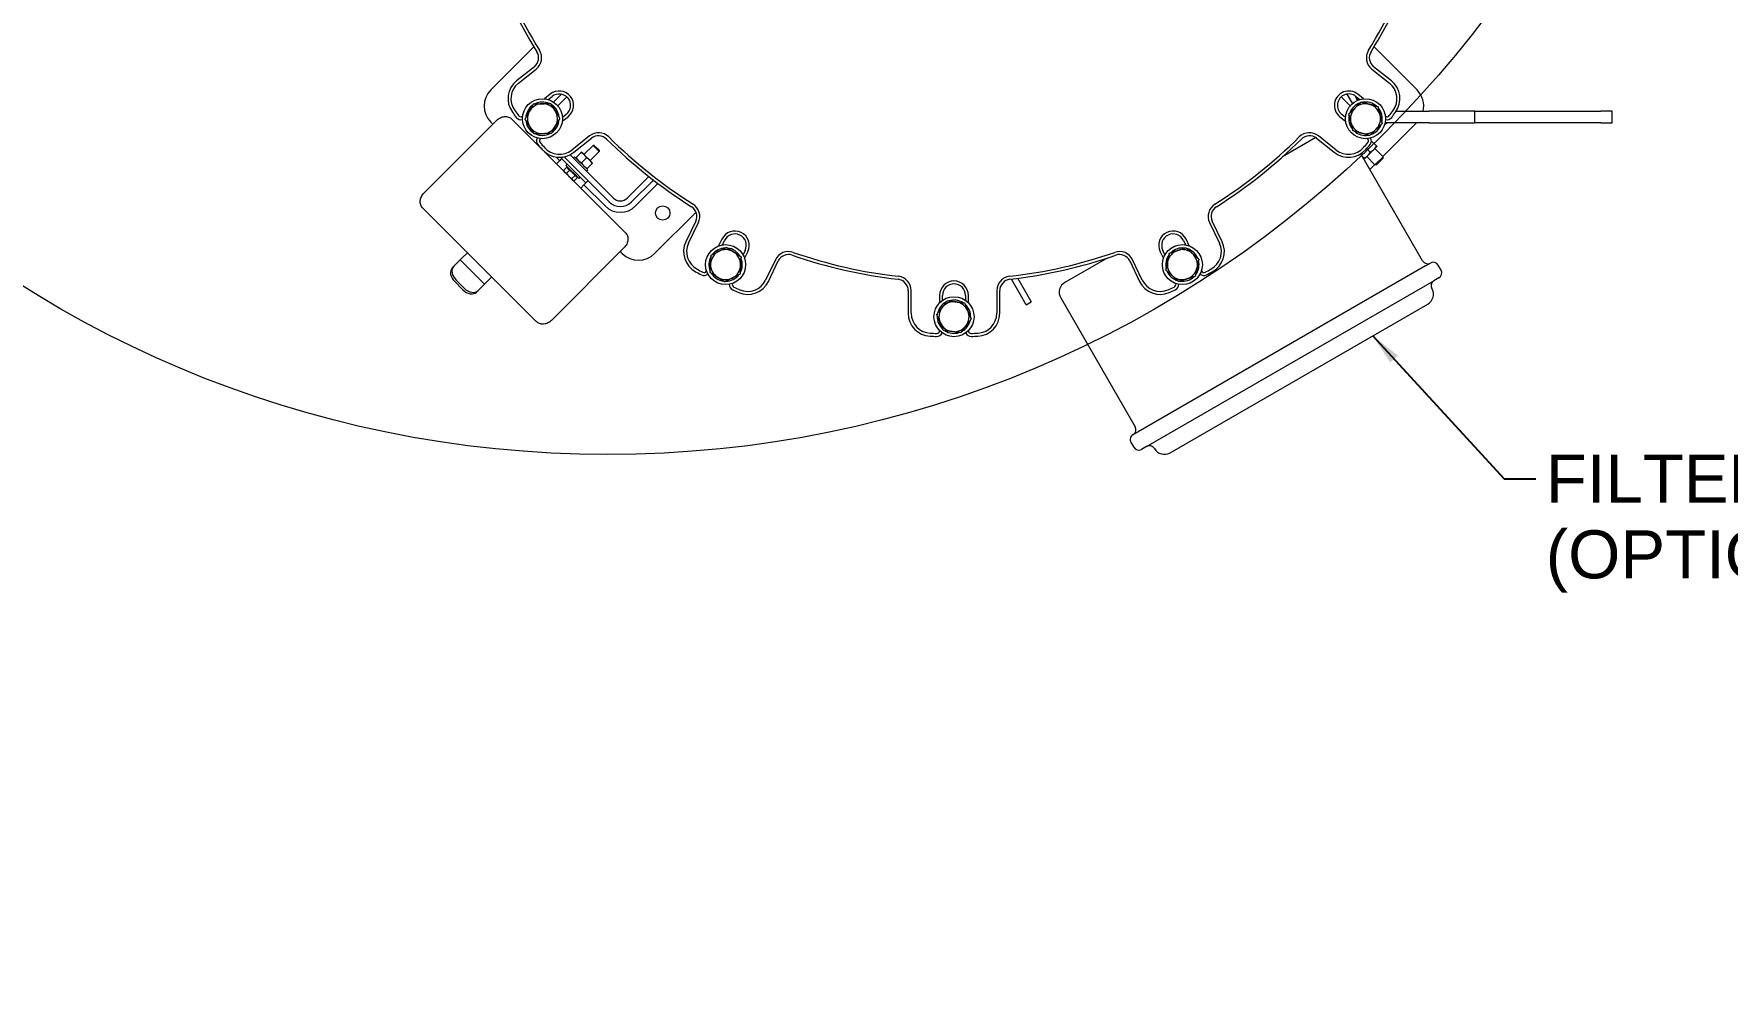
# Model space of a CAD drawing. Header units: inches. Extents: x 17 to 469, y 7 to 301.
# Drawn here: x 54.7 to 128.6, y 160.3 to 202.4 of the extents above; entities that cross this region are included whole.
import ezdxf

# ---------------------------------------------------------------- set-up
doc = ezdxf.new("R2010")
doc.units = ezdxf.units.IN
doc.header["$LTSCALE"] = 14
doc.header["$MEASUREMENT"] = 0
for name, color, linetype, lineweight in [('Dimension (ANSI)', 7, 'Continuous', 25), ('Symbol (ANSI)', 7, 'Continuous', 25), ('Visible', 7, 'Continuous', 18)]:
    doc.layers.add(name, color=color, linetype=linetype, lineweight=lineweight)
doc.styles.add('MEMCOR Medium', font='arial.ttf')
doc.dimstyles.new('Default (ANSI)', dxfattribs={"dimscale": 14, "dimtxt": 0.15, "dimasz": 0.098425, "dimexe": 0.125, "dimexo": 0.0625, "dimgap": 0.031496, "dimtad": 0, "dimtih": 1, "dimtoh": 1, "dimdec": 4, "dimrnd": 1e-08, "dimzin": 3, "dimdsep": 46, "dimlunit": 5, "dimtxsty": 'MEMCOR Medium', "dimcen": 0.09, "dimdle": 0.393701, "dimclrd": 256, "dimclre": 256, "dimclrt": 256, "dimadec": 0, "dimazin": 1, "dimtfac": 0.8, "dimtofl": 0, "dimtmove": 0, "dimatfit": 3, "dimfxl": 1, "dimfrac": 1, "dimtolj": 1, "dimtzin": 4, "dimlwd": -1, "dimlwe": -1, "dimarcsym": 0})
doc.dimstyles.new('Default (ANSI)$7', dxfattribs={"dimscale": 14, "dimtxt": 0.15, "dimasz": 0.098425, "dimexe": 0.125, "dimexo": 0.0625, "dimgap": 0.031496, "dimtad": 0, "dimtih": 1, "dimtoh": 1, "dimdec": 4, "dimrnd": 1e-08, "dimzin": 3, "dimdsep": 46, "dimlunit": 5, "dimtxsty": 'MEMCOR Medium', "dimcen": 0.09, "dimdle": 0.393701, "dimclrd": 256, "dimclre": 256, "dimclrt": 256, "dimadec": 0, "dimazin": 1, "dimtfac": 0.8, "dimtofl": 0, "dimtmove": 0, "dimatfit": 3, "dimfxl": 1, "dimfrac": 1, "dimtolj": 1, "dimtzin": 4, "dimlwd": -1, "dimlwe": -1, "dimarcsym": 0})

# ---------------------------------------------------------------- blocks, each defined once
blk = doc.blocks.new('*D19')
at = {"layer": 'Defpoints', "color": 0, "transparency": 16777216}
for p in [(144.327, 154.595), (144.327, 141.367), (108.327, 125.354)]:
    blk.add_point(p, dxfattribs=at)
at = {"layer": 'Dimension (ANSI)', "transparency": 16777216}
for p, q in [((108.327, 126.229), (108.327, 156.345)), ((144.327, 142.242), (144.327, 156.345)), ((109.705, 154.595), (118.744, 154.595)), ((142.949, 154.595), (133.91, 154.595))]:
    blk.add_line(p, q, dxfattribs=at)
for points in [[(109.705, 154.825), (109.705, 154.366), (108.327, 154.595)], [(142.949, 154.825), (142.949, 154.366), (144.327, 154.595)]]:
    blk.add_solid(points, dxfattribs=at)
at = {"layer": 'Dimension (ANSI)', "transparency": 16777216, "char_height": 2.1, "attachment_point": 5, "style": 'MEMCOR Medium'}
for s, insert in [('\\A1; 36 in', (126.327, 156.109)), ('\\A1;[914.4 mm]', (126.327, 152.808))]:
    blk.add_mtext(s, dxfattribs=dict(at, insert=insert))

msp = doc.modelspace()

# ---------------------------------------------------------------- linework, layer by layer
at = {"layer": 'Visible'}
for p, q in [((74.632401, 199.946197), (76.511905, 201.8257)), ((113.219353, 201.821309), (115.098001, 199.942661)), ((76.531113, 200.957047), (75.756604, 200.339397)), ((75.837658, 200.237759), (76.612167, 200.855409)), ((113.121771, 200.855409), (113.89628, 200.237759)), ((113.977333, 200.339397), (113.202825, 200.957047)), ((112.281647, 199.358201), (112.050041, 199.759355)), ((77.223059, 199.756559), (76.96834, 199.553428)), ((77.136054, 199.520899), (77.304112, 199.654921)), ((77.711371, 199.754798), (77.368831, 199.412257)), ((77.555839, 199.245712), (77.947932, 199.637805)), ((111.786006, 199.637805), (112.178099, 199.245712)), ((112.093796, 199.683568), (112.022566, 199.754798)), ((112.28497, 199.352446), (112.281647, 199.358201)), ((112.378156, 199.691043), (112.497559, 199.48423)), ((112.545431, 199.503462), (112.405893, 199.643)), ((112.429825, 199.654921), (112.597884, 199.520899)), ((112.454197, 199.559335), (112.519913, 199.493619)), ((112.765598, 199.553428), (112.510879, 199.756559)), ((71.708588, 195.43054), (74.890568, 198.61252)), ((74.721216, 198.443168), (74.632401, 198.531983)), ((76.87244, 197.337755), (75.549419, 198.660776)), ((76.018841, 198.796228), (76.016622, 198.794459)), ((77.753937, 198.56832), (78.008656, 198.771452)), ((77.927602, 198.87309), (77.759544, 198.739068)), ((111.725282, 198.771452), (111.980001, 198.56832)), ((111.974394, 198.739068), (111.806336, 198.87309)), ((115.075689, 198.506136), (113.602117, 197.032563)), ((113.690097, 198.446188), (113.779153, 198.506136)), ((115.627072, 198.506136), (113.704637, 198.506136)), ((113.704637, 198.506136), (113.779153, 198.506136)), ((113.717315, 198.794459), (113.715097, 198.796228)), ((114.188065, 199.006136), (115.627072, 199.006136)), ((117.627072, 199.006136), (115.627072, 199.006136)), ((115.627072, 198.506136), (117.627072, 198.506136)), ((117.627072, 199.006136), (118.127072, 199.006136)), ((117.627072, 198.506136), (117.627072, 199.006136)), ((118.127072, 198.506136), (117.627072, 198.506136)), ((118.127072, 199.006136), (123.127072, 199.006136)), ((123.127072, 198.506136), (118.127072, 198.506136)), ((123.627072, 199.006136), (123.127072, 199.006136)), ((123.127072, 198.506136), (123.627072, 198.506136)), ((123.627072, 198.506136), (123.627072, 199.006136)), ((76.80222, 197.809351), (76.804438, 197.81112)), ((78.944019, 197.931359), (78.16951, 197.313709)), ((78.250564, 197.212071), (79.025072, 197.829721)), ((110.675981, 197.85382), (109.218165, 197.01215)), ((110.708865, 197.829721), (111.483374, 197.212071)), ((111.564428, 197.313709), (110.789919, 197.931359)), ((112.929499, 197.81112), (112.931718, 197.809351)), ((113.320693, 197.490764), (113.106668, 197.704788)), ((77.823102, 196.387093), (76.970919, 197.239276)), ((77.486357, 197.003853), (77.637605, 196.852604)), ((77.497598, 196.712597), (77.630534, 196.845533)), ((77.722458, 196.937457), (77.630534, 196.845533)), ((77.792717, 197.007717), (77.722458, 196.937457)), ((78.076011, 196.583904), (77.722458, 196.937457)), ((77.829216, 197.014546), (79.801352, 195.042411)), ((79.978128, 195.219188), (78.089875, 197.107441)), ((78.234403, 196.962913), (78.290972, 197.019482)), ((78.290972, 197.019482), (78.865142, 196.445311)), ((78.571116, 197.211945), (78.352359, 196.993188)), ((78.710286, 197.10787), (78.588664, 197.229492)), ((78.814361, 196.9687), (78.595604, 196.749943)), ((78.699326, 197.11883), (79.097184, 197.516688)), ((78.953531, 196.864625), (78.710286, 197.10787)), ((79.075153, 196.743003), (78.953531, 196.864625)), ((78.964491, 196.853665), (79.362349, 197.251523)), ((79.151407, 197.516691), (79.097184, 197.516688)), ((79.362349, 197.251523), (79.097184, 197.516688)), ((79.151407, 197.516691), (79.362352, 197.305747)), ((79.362352, 197.305747), (79.362349, 197.251523)), ((115.339692, 192.463511), (112.636457, 197.145651)), ((112.790362, 196.960434), (112.679231, 197.071565)), ((112.814046, 196.93675), (112.946629, 197.069333)), ((113.055527, 197.225599), (112.899575, 197.381551)), ((112.902434, 197.025138), (113.259386, 196.668187)), ((112.946629, 197.069333), (113.211794, 197.334498)), ((113.211794, 197.334498), (113.344376, 197.46708)), ((113.255988, 197.378692), (113.61294, 197.02174)), ((113.259386, 196.668187), (113.61294, 197.02174)), ((113.612946, 196.955004), (113.326122, 196.66818)), ((113.612946, 196.955004), (113.61294, 197.02174)), ((77.949773, 196.561644), (77.81337, 196.425242)), ((77.825693, 196.377426), (77.816534, 196.411608)), ((77.825693, 196.377426), (77.860398, 196.342721)), ((77.860398, 196.342721), (78.039556, 196.163563)), ((77.909134, 196.637644), (77.965703, 196.694213)), ((77.909134, 196.637644), (78.483305, 196.063473)), ((78.079322, 196.432095), (77.942919, 196.295693)), ((77.949773, 196.561644), (78.014547, 196.49687)), ((77.979842, 196.531575), (77.997522, 196.549256)), ((78.014547, 196.49687), (78.079322, 196.432095)), ((78.039556, 196.163563), (78.203547, 195.999571)), ((78.076011, 196.583904), (78.429565, 196.23035)), ((78.079322, 196.432095), (78.193705, 196.317712)), ((78.308088, 196.203329), (78.171686, 196.066927)), ((78.193705, 196.317712), (78.308088, 196.203329)), ((78.407305, 196.104112), (78.270903, 195.96771)), ((78.308088, 196.203329), (78.357697, 196.153721)), ((78.357697, 196.153721), (78.407305, 196.104112)), ((78.377236, 196.134181), (78.394916, 196.151862)), ((78.783118, 195.876797), (78.429565, 196.23035)), ((78.483305, 196.063473), (78.539873, 196.120042)), ((78.808574, 196.388742), (78.865142, 196.445311)), ((79.057606, 196.725456), (78.838849, 196.506699)), ((81.520002, 196.138807), (80.600382, 195.219188)), ((81.520002, 196.138807), (81.386191, 196.272618)), ((81.520002, 196.138807), (81.535067, 196.153872)), ((113.248563, 196.67901), (113.031306, 196.461753)), ((113.326122, 196.66818), (113.259386, 196.668187)), ((78.203547, 195.999571), (78.223087, 195.980032)), ((78.223087, 195.980032), (78.257268, 195.970873)), ((80.506437, 193.703758), (78.232753, 195.977442)), ((78.691194, 195.784873), (78.558258, 195.651937)), ((78.691194, 195.784873), (78.783118, 195.876797)), ((78.698265, 195.791944), (79.624575, 194.865634)), ((78.783118, 195.876797), (78.875042, 195.968721)), ((80.777159, 195.042411), (81.73359, 195.998842)), ((80.953936, 194.865634), (81.93422, 195.845919)), ((71.660332, 194.771689), (76.617349, 189.814671)), ((83.595648, 194.597602), (81.788322, 192.790276)), ((83.58142, 194.196155), (83.1516, 193.303625)), ((83.268726, 193.24722), (83.698546, 194.13975)), ((106.035391, 194.13975), (106.465211, 193.24722)), ((106.582337, 193.303625), (106.152517, 194.196155)), ((84.725714, 193.414777), (84.584356, 193.121243)), ((84.749574, 193.164705), (84.84284, 193.358372)), ((104.891098, 193.358372), (104.984363, 193.164705)), ((105.149582, 193.121243), (105.008224, 193.414777)), ((73.012571, 192.22757), (73.235814, 192.450813)), ((73.235814, 192.450813), (73.289662, 192.504661)), ((73.381586, 192.596585), (73.289662, 192.504661)), ((73.289662, 192.504661), (74.350322, 191.444001)), ((73.381586, 192.596585), (73.608511, 192.82351)), ((80.458181, 193.044907), (77.276201, 189.862927)), ((80.374108, 192.790276), (80.288829, 192.875555)), ((85.743809, 192.924488), (85.650543, 192.730821)), ((85.719576, 192.57455), (85.860935, 192.868083)), ((87.06817, 192.517025), (86.63835, 191.624495)), ((86.755476, 191.56809), (87.185296, 192.46062)), ((101.555709, 192.588228), (99.715337, 191.525689)), ((102.548642, 192.46062), (102.978462, 191.56809)), ((103.095588, 191.624495), (102.665768, 192.517025)), ((103.873003, 192.868083), (104.014361, 192.57455)), ((104.083394, 192.730821), (103.990129, 192.924488)), ((115.464692, 192.247005), (115.681199, 192.372005)), ((73.012571, 192.22757), (72.947571, 192.16257)), ((73.469677, 191.270463), (73.116124, 191.624017)), ((74.669171, 191.76285), (74.442246, 191.535925)), ((84.057423, 192.027058), (84.056192, 192.024501)), ((97.775721, 190.983201), (97.379962, 191.668677)), ((97.649337, 191.702105), (97.992227, 191.108201)), ((115.464692, 192.247005), (102.907324, 184.997005)), ((105.677745, 192.024501), (105.676514, 192.027058)), ((116.056199, 191.722486), (115.839692, 191.597486)), ((116.147705, 192.063992), (116.022705, 192.280498)), ((73.051124, 191.559017), (73.404677, 191.205463)), ((74.008231, 191.10191), (74.073231, 191.16691)), ((74.296474, 191.390153), (74.073231, 191.16691)), ((74.350322, 191.444001), (74.296474, 191.390153)), ((74.350322, 191.444001), (74.442246, 191.535925)), ((85.191413, 191.477807), (85.192644, 191.480364)), ((92.866969, 191.163815), (92.866969, 190.173181)), ((92.996969, 190.173181), (92.996969, 191.163815)), ((94.236969, 190.956308), (94.236969, 190.630511)), ((94.366969, 190.741354), (94.366969, 190.956308)), ((95.366969, 190.956308), (95.366969, 190.741354)), ((95.496969, 190.630511), (95.496969, 190.956308)), ((96.736969, 191.163815), (96.736969, 190.173181)), ((96.866969, 190.173181), (96.866969, 191.163815)), ((98.025721, 190.550189), (97.775721, 190.983201)), ((97.992227, 191.108201), (98.242227, 190.675189)), ((103.282324, 184.347486), (115.839692, 191.597486)), ((104.541293, 191.480364), (104.542525, 191.477807)), ((98.025721, 190.550189), (98.242227, 190.675189)), ((99.532324, 190.842676), (102.782324, 185.213511)), ((104.306843, 184.072966), (115.565173, 190.572966)), ((94.236969, 189.416056), (94.236969, 189.413218)), ((95.496969, 189.413218), (95.496969, 189.416056)), ((102.690818, 184.872005), (102.907324, 184.997005)), ((102.599311, 184.530498), (102.724311, 184.313992)), ((103.282324, 184.347486), (103.065818, 184.222486))]:
    msp.add_line(p, q, dxfattribs=at)
for centre, radius in [((79.738952, 231.997589), 48), ((76.886389, 198.682274), 0.875), ((112.847549, 198.682274), 0.875), ((82.141875, 194.558043), 0.315), ((84.8885, 192.300804), 0.875), ((104.845438, 192.300804), 0.875), ((94.866969, 190.023283), 0.875)]:
    msp.add_circle(centre, radius, dxfattribs=at)
for centre, radius, start, end in [((94.866969, 213.021308), 21.5, 199.3821217, 212.04644973), ((94.866969, 213.021308), 21.37, 199.3821217, 212.04644973), ((94.866969, 213.021308), 21.37, 327.95355027, 340.6178783), ((94.866969, 213.021308), 21.5, 327.95355027, 340.6178783), ((76.219368, 201.347963), 0.5, 308.57142857, 32.04644973), ((76.219368, 201.347963), 0.63, 308.57142857, 32.04644973), ((113.514569, 201.347963), 0.63, 147.95355027, 231.42857143), ((113.514569, 201.347963), 0.5, 147.95355027, 231.42857143), ((75.339508, 199.23909), 1, 135, 225), ((76.380094, 199.557565), 1, 128.57142857, 216.06534844), ((76.380094, 199.557565), 0.87, 128.57142857, 216.06534844), ((77.615857, 199.264006), 0.63, 308.57142857, 128.57142857), ((77.615857, 199.264006), 0.5, 308.57142857, 128.57142857), ((112.11808, 199.264006), 0.63, 51.42857143, 231.42857143), ((112.11808, 199.264006), 0.5, 51.42857143, 231.42857143), ((113.353844, 199.557565), 0.87, 323.93465156, 51.42857143), ((113.353844, 199.557565), 1, 323.93465156, 51.42857143), ((114.390894, 199.235554), 1, 346.73716719, 45), ((94.866969, 213.021308), 23.74, 216.06534844, 216.75182405), ((76.886389, 198.682274), 0.7295, 125.34342705, 177.22514438), ((76.886389, 198.682274), 0.656, 91.28428571, 151.28428571), ((76.886389, 198.682274), 0.7295, 65.34342705, 117.22514438), ((76.886389, 198.682274), 0.656, 31.28428571, 91.28428571), ((76.886389, 198.682274), 0.7295, 5.34342705, 57.22514438), ((76.886389, 198.682274), 0.656, 331.28428571, 31.28428571), ((112.847549, 198.682274), 0.7295, 108.20056991, 160.08228723), ((112.847549, 198.682274), 0.656, 134.14142857, 194.14142857), ((112.847549, 198.682274), 0.656, 74.14142857, 134.14142857), ((112.847549, 198.682274), 0.7295, 48.20056991, 100.08228723), ((112.847549, 198.682274), 0.656, 14.14142857, 74.14142857), ((112.847549, 198.682274), 0.7295, 348.20056991, 40.08228723), ((94.866969, 213.021308), 23.74, 323.24817595, 323.93465156), ((94.866969, 213.021308), 23.87, 216.06534844, 216.75182405), ((75.941804, 198.888279), 0.25, 216.75182405, 286.31827495), ((75.941804, 198.888279), 0.12, 216.75182405, 308.57142857), ((76.886389, 198.682274), 0.7295, 185.34342705, 237.22514438), ((76.886389, 198.682274), 0.656, 151.28428571, 211.28428571), ((76.886389, 198.682274), 0.656, 211.28428571, 271.28428571), ((76.886389, 198.682274), 0.656, 271.28428571, 331.28428571), ((76.886389, 198.682274), 0.7295, 305.34342705, 357.22514438), ((112.847549, 198.682274), 0.7295, 168.20056991, 220.08228723), ((112.847549, 198.682274), 0.656, 194.14142857, 254.14142857), ((112.847549, 198.682274), 0.7295, 288.20056991, 340.08228723), ((112.847549, 198.682274), 0.656, 314.14142857, 14.14142857), ((113.792134, 198.888279), 0.12, 231.42857143, 323.24817595), ((113.792134, 198.888279), 0.25, 253.68172505, 323.24817595), ((94.866969, 213.021308), 23.87, 323.24817595, 323.93465156), ((76.886389, 198.682274), 0.7295, 245.34342705, 297.22514438), ((76.877038, 197.715531), 0.25, 150.82458219, 220.3910331), ((77.375975, 198.443595), 0.94, 220.1234778, 220.22559393), ((94.866969, 213.021308), 23.87, 220.3910331, 221.0775087), ((76.877038, 197.715531), 0.12, 128.57142857, 220.3910331), ((94.866969, 213.021308), 23.74, 220.3910331, 221.0775087), ((79.336817, 197.438805), 0.63, 45.09640742, 128.57142857), ((79.336817, 197.438805), 0.5, 45.09640742, 128.57142857), ((94.866969, 213.021308), 21.5, 225.09640742, 237.76073544), ((94.866969, 213.021308), 21.37, 225.09640742, 237.76073544), ((94.866969, 213.021308), 21.37, 302.23926456, 314.90359258), ((94.866969, 213.021308), 21.5, 302.23926456, 314.90359258), ((110.39712, 197.438805), 0.63, 51.42857143, 134.90359258), ((110.39712, 197.438805), 0.5, 51.42857143, 134.90359258), ((112.847549, 198.682274), 0.7295, 228.20056991, 280.08228723), ((112.847549, 198.682274), 0.656, 254.14142857, 314.14142857), ((94.866969, 213.021308), 23.74, 318.9224913, 319.6089669), ((94.866969, 213.021308), 23.87, 318.9224913, 319.6089669), ((112.856899, 197.715531), 0.12, 319.6089669, 51.42857143), ((112.856899, 197.715531), 0.25, 319.6089669, 29.17541781), ((112.357962, 198.443595), 0.94, 319.77440607, 319.8765222), ((77.627074, 197.993903), 1, 221.0775087, 308.57142857), ((77.627074, 197.993903), 0.87, 221.0775087, 308.57142857), ((112.106864, 197.993903), 1, 231.42857143, 318.9224913), ((112.106864, 197.993903), 0.87, 231.42857143, 318.9224913), ((80.289255, 195.530315), 0.94, 225, 315), ((80.289255, 195.530315), 0.69, 225, 315), ((80.289255, 195.530315), 0.44, 225, 315), ((83.130936, 194.413097), 0.5, 334.28571429, 57.76073544), ((83.130936, 194.413097), 0.63, 334.28571429, 57.76073544), ((106.603002, 194.413097), 0.63, 122.23926456, 205.71428571), ((106.603002, 194.413097), 0.5, 122.23926456, 205.71428571), ((84.052569, 192.869741), 1, 154.28571429, 241.77963415), ((84.052569, 192.869741), 0.87, 154.28571429, 241.77963415), ((85.293324, 193.14143), 0.63, 334.28571429, 154.28571343), ((85.293324, 193.14143), 0.5, 334.28571429, 154.28571429), ((104.440614, 193.14143), 0.63, 25.71428571, 205.71428571), ((104.440614, 193.14143), 0.5, 25.71428571, 205.71428571), ((105.681368, 192.869741), 0.87, 298.22036585, 25.71428571), ((105.681368, 192.869741), 1, 298.22036585, 25.71428571), ((81.081215, 193.497383), 1, 225, 315), ((84.8885, 192.300804), 0.7295, 151.05771277, 202.93943009), ((84.8885, 192.300804), 0.656, 116.99857143, 176.99857143), ((84.8885, 192.300804), 0.7295, 91.05771277, 142.93943009), ((84.8885, 192.300804), 0.656, 56.99857143, 116.99857143), ((84.8885, 192.300804), 0.7295, 31.05771277, 82.93943009), ((84.8885, 192.300804), 0.656, 356.99857143, 56.99857143), ((84.8885, 192.300804), 0.7295, 331.05771277, 22.93943009), ((87.63578, 192.243678), 0.63, 70.81069313, 154.28571429), ((87.63578, 192.243678), 0.5, 70.81069313, 154.28571429), ((94.866969, 213.021308), 21.5, 250.81069313, 263.47502116), ((94.866969, 213.021308), 21.37, 250.81069313, 263.47502116), ((94.866969, 213.021308), 21.37, 276.52497884, 289.18930687), ((94.866969, 213.021308), 21.5, 276.52497884, 289.18930687), ((102.098157, 192.243678), 0.63, 25.71428571, 109.18930687), ((102.098157, 192.243678), 0.5, 25.71428571, 109.18930687), ((104.845438, 192.300804), 0.7295, 142.48628419, 194.36800152), ((104.845438, 192.300804), 0.656, 168.42714286, 228.42714286), ((104.845438, 192.300804), 0.656, 108.42714286, 168.42714286), ((104.845438, 192.300804), 0.7295, 82.48628419, 134.36800152), ((104.845438, 192.300804), 0.656, 48.42714286, 108.42714286), ((104.845438, 192.300804), 0.7295, 22.48628419, 74.36800152), ((104.845438, 192.300804), 0.656, 348.42714286, 48.42714286), ((104.845438, 192.300804), 0.7295, 322.48628419, 14.36800152), ((115.556199, 192.588511), 0.25, 210, 300), ((115.806199, 192.155498), 0.25, 30, 120), ((94.866969, 213.021308), 23.87, 241.77963415, 242.46610976), ((94.866969, 213.021308), 23.74, 241.77963415, 242.46610976), ((83.948076, 192.076567), 0.25, 242.46610976, 312.03256067), ((83.948076, 192.076567), 0.12, 242.46610976, 334.28571429), ((84.8885, 192.300804), 0.656, 176.99857143, 236.99857143), ((84.8885, 192.300804), 0.7295, 211.05771277, 262.93943009), ((84.8885, 192.300804), 0.656, 236.99857143, 296.99857143), ((84.8885, 192.300804), 0.7295, 271.05771277, 322.93943009), ((84.8885, 192.300804), 0.656, 296.99857143, 356.99857143), ((85.854507, 192.001973), 0.87, 246.79179442, 334.28571429), ((92.366969, 191.163815), 0.5, 0, 83.47502116), ((92.366969, 191.163815), 0.63, 0, 83.47502116), ((97.366969, 191.163815), 0.63, 96.52497884, 180), ((97.366969, 191.163815), 0.5, 96.52497884, 180), ((103.879431, 192.001973), 0.87, 205.71428571, 293.20820558), ((104.845438, 192.300804), 0.7295, 202.48628419, 254.36800152), ((104.845438, 192.300804), 0.656, 228.42714286, 288.42714286), ((104.845438, 192.300804), 0.7295, 262.48628419, 314.36800152), ((104.845438, 192.300804), 0.656, 288.42714286, 348.42714286), ((105.785862, 192.076567), 0.25, 227.96743933, 297.53389024), ((105.785862, 192.076567), 0.12, 205.71428571, 297.53389024), ((94.866969, 213.021308), 23.74, 297.53389024, 298.22036585), ((94.866969, 213.021308), 23.87, 297.53389024, 298.22036585), ((115.931199, 191.938992), 0.25, 300, 30), ((85.299529, 191.425741), 0.25, 176.5388679, 246.10531881), ((85.299529, 191.425741), 0.12, 154.28571429, 246.10531881), ((94.866969, 213.021308), 23.87, 246.10531881, 246.79179442), ((94.866969, 213.021308), 23.74, 246.10531881, 246.79179442), ((85.854507, 192.001973), 1, 246.79179442, 334.28571429), ((94.866969, 190.956308), 0.63, 0, 180), ((94.866969, 190.956308), 0.5, 0, 180), ((99.965337, 191.092676), 0.5, 120, 210), ((103.879431, 192.001973), 1, 205.71428571, 293.20820558), ((94.866969, 213.021308), 23.74, 293.20820558, 293.89468119), ((94.866969, 213.021308), 23.87, 293.20820558, 293.89468119), ((104.434408, 191.425741), 0.12, 293.89468119, 25.71428571), ((104.434408, 191.425741), 0.25, 293.89468119, 3.4611321), ((115.315173, 191.005979), 0.5, 300, 30), ((115.964692, 191.380979), 0.25, 120, 210), ((93.866969, 190.173181), 1, 180, 267.49391987), ((93.866969, 190.173181), 0.87, 180, 267.49391987), ((94.866969, 190.023283), 0.7295, 116.77199848, 168.65371581), ((94.866969, 190.023283), 0.656, 142.71285714, 202.71285714), ((94.866969, 190.023283), 0.656, 82.71285714, 142.71285714), ((94.866969, 190.023283), 0.7295, 56.77199848, 108.65371581), ((94.866969, 190.023283), 0.656, 22.71285714, 82.71285714), ((94.866969, 190.023283), 0.7295, 356.77199848, 48.65371581), ((94.866969, 190.023283), 0.656, 322.71285714, 22.71285714), ((95.866969, 190.173181), 0.87, 272.50608013, 0), ((95.866969, 190.173181), 1, 272.50608013, 0), ((94.116969, 189.413218), 0.12, 268.18039547, 0), ((94.866969, 190.023283), 0.7295, 176.77199848, 228.65371581), ((94.866969, 190.023283), 0.656, 202.71285714, 262.71285714), ((94.866969, 190.023283), 0.7295, 236.77199848, 288.65371581), ((94.866969, 190.023283), 0.656, 262.71285714, 322.71285714), ((94.866969, 190.023283), 0.7295, 296.77199848, 348.65371581), ((95.616969, 189.413218), 0.12, 180, 271.81960452), ((94.866969, 213.021308), 23.87, 267.49391987, 268.18039547), ((94.866969, 213.021308), 23.74, 267.49391987, 268.18039547), ((94.116969, 189.413218), 0.25, 268.18039547, 337.74684638), ((95.616969, 189.413218), 0.25, 202.25315362, 271.81960452), ((94.866969, 213.021308), 23.74, 271.81960452, 272.50608013), ((94.866969, 213.021308), 23.87, 271.81960452, 272.50608013), ((102.565818, 185.088511), 0.25, 300, 30), ((102.815818, 184.655498), 0.25, 120, 210), ((102.940818, 184.438992), 0.25, 210, 300), ((103.407324, 184.130979), 0.25, 30, 120), ((104.056843, 184.505979), 0.5, 210, 300)]:
    msp.add_arc(centre, radius, start, end, dxfattribs=at)
for centre, major_axis, start_param, end_param in [((73.301124, 191.809017), (-0.353553, 0.353553), 0, 1.570796327), ((73.366124, 191.874017), (-0.353553, 0.353553), 0, 1.570796327), ((73.654677, 191.455463), (0.353553, -0.353553), 4.71238898, 6.283185307), ((73.719677, 191.520463), (0.353553, -0.353553), 4.71238898, 6.283185307)]:
    msp.add_ellipse(centre, major_axis=major_axis, ratio=0.707106781, start_param=start_param, end_param=end_param, dxfattribs=at)
for points, weights in [([(76.311068, 198.997459), (76.395521, 199.151616), (76.493039, 199.329621)], [1, 1.0379548493, 1]), ([(76.493039, 199.329621), (76.695955, 199.33417), (76.871686, 199.338109)], [1, 1.0379548493, 1]), ([(76.871686, 199.338109), (77.047417, 199.342049), (77.250333, 199.346598)], [1, 1.0379548493, 1]), ([(77.250333, 199.346598), (77.35573, 199.173142), (77.447007, 199.022925)], [1, 1.0379548493, 1]), ([(77.447007, 199.022925), (77.538285, 198.872708), (77.643682, 198.699252)], [1, 1.0379548493, 1]), ([(112.118896, 198.889267), (112.264549, 199.03062), (112.390689, 199.153035)], [1, 1.0379548493, 1]), ([(112.390689, 199.153035), (112.516829, 199.27545), (112.662483, 199.416803)], [1, 1.0379548493, 1]), ([(112.662483, 199.416803), (112.857725, 199.361339), (113.02681, 199.313306)], [1, 1.0379548493, 1]), ([(113.02681, 199.313306), (113.195894, 199.265273), (113.391136, 199.20981)], [1, 1.0379548493, 1]), ([(113.391136, 199.20981), (113.440724, 199.012994), (113.483669, 198.842546)], [1, 1.0379548493, 1]), ([(76.129096, 198.665297), (76.226614, 198.843302), (76.311068, 198.997459)], [1, 1.0379548493, 1]), ([(76.325771, 198.341623), (76.234493, 198.491841), (76.129096, 198.665297)], [1, 1.0379548493, 1]), ([(76.522445, 198.01795), (76.417048, 198.191406), (76.325771, 198.341623)], [1, 1.0379548493, 1]), ([(77.46171, 198.36709), (77.377257, 198.212933), (77.279739, 198.034928)], [1, 1.0379548493, 1]), ([(77.643682, 198.699252), (77.546164, 198.521247), (77.46171, 198.36709)], [1, 1.0379548493, 1]), ([(112.211428, 198.522003), (112.168484, 198.692451), (112.118896, 198.889267)], [1, 1.0379548493, 1]), ([(112.303961, 198.154738), (112.254373, 198.351555), (112.211428, 198.522003)], [1, 1.0379548493, 1]), ([(113.576202, 198.475281), (113.430548, 198.333929), (113.304408, 198.211514)], [1, 1.0379548493, 1]), ([(113.483669, 198.842546), (113.526614, 198.672098), (113.576202, 198.475281)], [1, 1.0379548493, 1]), ([(76.901092, 198.026439), (76.725362, 198.022499), (76.522445, 198.01795)], [1, 1.0379548493, 1]), ([(77.279739, 198.034928), (77.076823, 198.030379), (76.901092, 198.026439)], [1, 1.0379548493, 1]), ([(112.668288, 198.051242), (112.499203, 198.099275), (112.303961, 198.154738)], [1, 1.0379548493, 1]), ([(113.032614, 197.947746), (112.837372, 198.003209), (112.668288, 198.051242)], [1, 1.0379548493, 1]), ([(113.304408, 198.211514), (113.178268, 198.089098), (113.032614, 197.947746)], [1, 1.0379548493, 1]), ([(78.334812, 196.975641), (78.334812, 196.975641), (78.352359, 196.993188)], [1, 1.0379548493, 1]), ([(78.352359, 196.993188), (78.39999, 196.910464), (78.456435, 196.854019)], [1, 1.0379548493, 1]), ([(78.456435, 196.854019), (78.51288, 196.797574), (78.595604, 196.749943)], [1, 1.0379548493, 1]), ([(78.571116, 197.211945), (78.588664, 197.229492), (78.588664, 197.229492)], [1, 1.0379548493, 1]), ([(78.710286, 197.10787), (78.653841, 197.164315), (78.571116, 197.211945)], [1, 1.0379548493, 1]), ([(78.814361, 196.9687), (78.766731, 197.051425), (78.710286, 197.10787)], [1, 1.0379548493, 1]), ([(78.953531, 196.864625), (78.897086, 196.92107), (78.814361, 196.9687)], [1, 1.0379548493, 1]), ([(79.057606, 196.725456), (79.009976, 196.80818), (78.953531, 196.864625)], [1, 1.0379548493, 1]), ([(112.790362, 196.960434), (112.885097, 197.007801), (112.946629, 197.069333)], [1, 1.0379548493, 1]), ([(112.814046, 196.93675), (112.814046, 196.93675), (112.790362, 196.960434)], [1, 1.0379548493, 1]), ([(112.946629, 197.069333), (113.00816, 197.130864), (113.055527, 197.225599)], [1, 1.0379548493, 1]), ([(113.055527, 197.225599), (113.150262, 197.272966), (113.211794, 197.334498)], [1, 1.0379548493, 1]), ([(113.211794, 197.334498), (113.273325, 197.396029), (113.320693, 197.490764)], [1, 1.0379548493, 1]), ([(113.320693, 197.490764), (113.344376, 197.46708), (113.344376, 197.46708)], [1, 1.0379548493, 1]), ([(77.816534, 196.411608), (77.814795, 196.418098), (77.81337, 196.425242)], [1.01000365913, 1.00592756032, 1]), ([(77.81337, 196.425242), (77.830336, 196.372783), (77.860398, 196.342721)], [1, 1.0379548493, 1]), ([(77.860398, 196.342721), (77.89046, 196.312659), (77.942919, 196.295693)], [1, 1.0379548493, 1]), ([(77.942919, 196.295693), (77.98647, 196.216648), (78.039556, 196.163563)], [1, 1.0379548493, 1]), ([(78.039556, 196.163563), (78.092641, 196.110478), (78.171686, 196.066927)], [1, 1.0379548493, 1]), ([(78.171686, 196.066927), (78.180524, 196.022595), (78.203547, 195.999571)], [1, 1.0379548493, 1]), ([(78.595604, 196.749943), (78.643234, 196.667219), (78.699679, 196.610774)], [1, 1.0379548493, 1]), ([(78.699679, 196.610774), (78.756125, 196.554329), (78.838849, 196.506699)], [1, 1.0379548493, 1]), ([(78.838849, 196.506699), (78.821302, 196.489152), (78.821302, 196.489152)], [1, 1.0379548493, 1]), ([(79.075153, 196.743003), (79.075153, 196.743003), (79.057606, 196.725456)], [1, 1.0379548493, 1]), ([(78.203547, 195.999571), (78.226571, 195.976548), (78.270903, 195.96771)], [1, 1.0379548493, 1]), ([(84.2334, 192.335152), (84.242603, 192.510686), (84.253231, 192.713375)], [1, 1.0379548493, 1]), ([(84.253231, 192.713375), (84.434078, 192.805515), (84.590697, 192.885311)], [1, 1.0379548493, 1]), ([(84.590697, 192.885311), (84.747315, 192.965108), (84.928162, 193.057248)], [1, 1.0379548493, 1]), ([(84.928162, 193.057248), (85.098382, 192.9467), (85.245797, 192.850963)], [1, 1.0379548493, 1]), ([(85.245797, 192.850963), (85.393211, 192.755225), (85.563431, 192.644677)], [1, 1.0379548493, 1]), ([(85.563431, 192.644677), (85.552804, 192.441989), (85.5436, 192.266455)], [1, 1.0379548493, 1]), ([(104.126793, 192.061364), (104.167511, 192.260205), (104.202774, 192.432406)], [1, 1.0379548493, 1]), ([(104.202774, 192.432406), (104.238037, 192.604608), (104.278755, 192.803449)], [1, 1.0379548493, 1]), ([(104.278755, 192.803449), (104.471315, 192.867606), (104.638077, 192.923168)], [1, 1.0379548493, 1]), ([(104.638077, 192.923168), (104.804839, 192.97873), (104.9974, 193.042888)], [1, 1.0379548493, 1]), ([(104.9974, 193.042888), (105.149242, 192.908205), (105.280741, 192.791566)], [1, 1.0379548493, 1]), ([(105.280741, 192.791566), (105.41224, 192.674926), (105.564082, 192.540243)], [1, 1.0379548493, 1]), ([(105.564082, 192.540243), (105.523364, 192.341402), (105.488102, 192.169201)], [1, 1.0379548493, 1]), ([(84.213568, 191.95693), (84.224196, 192.159619), (84.2334, 192.335152)], [1, 1.0379548493, 1]), ([(84.531203, 191.750645), (84.383788, 191.846382), (84.213568, 191.95693)], [1, 1.0379548493, 1]), ([(84.848837, 191.544359), (84.678618, 191.654907), (84.531203, 191.750645)], [1, 1.0379548493, 1]), ([(85.186303, 191.716296), (85.029685, 191.6365), (84.848837, 191.544359)], [1, 1.0379548493, 1]), ([(85.523769, 191.888233), (85.342921, 191.796092), (85.186303, 191.716296)], [1, 1.0379548493, 1]), ([(85.5436, 192.266455), (85.534396, 192.090921), (85.523769, 191.888233)], [1, 1.0379548493, 1]), ([(104.410135, 191.810042), (104.278635, 191.926681), (104.126793, 192.061364)], [1, 1.0379548493, 1]), ([(104.693476, 191.55872), (104.541634, 191.693403), (104.410135, 191.810042)], [1, 1.0379548493, 1]), ([(105.052798, 191.678439), (104.886036, 191.622877), (104.693476, 191.55872)], [1, 1.0379548493, 1]), ([(105.412121, 191.798159), (105.219561, 191.734001), (105.052798, 191.678439)], [1, 1.0379548493, 1]), ([(105.488102, 192.169201), (105.452839, 191.997), (105.412121, 191.798159)], [1, 1.0379548493, 1]), ([(94.115604, 190.119364), (94.238563, 190.280847), (94.345049, 190.420695)], [1, 1.0379548493, 1]), ([(94.345049, 190.420695), (94.451535, 190.560543), (94.574495, 190.722025)], [1, 1.0379548493, 1]), ([(94.574495, 190.722025), (94.775822, 190.69628), (94.950177, 190.673985)], [1, 1.0379548493, 1]), ([(94.950177, 190.673985), (95.124532, 190.651689), (95.32586, 190.625944)], [1, 1.0379548493, 1]), ([(95.32586, 190.625944), (95.404228, 190.438717), (95.472097, 190.276573)], [1, 1.0379548493, 1]), ([(95.472097, 190.276573), (95.539966, 190.11443), (95.618334, 189.927203)], [1, 1.0379548493, 1]), ([(94.261841, 189.769993), (94.193972, 189.932137), (94.115604, 190.119364)], [1, 1.0379548493, 1]), ([(94.408078, 189.420622), (94.32971, 189.60785), (94.261841, 189.769993)], [1, 1.0379548493, 1]), ([(94.78376, 189.372582), (94.609406, 189.394877), (94.408078, 189.420622)], [1, 1.0379548493, 1]), ([(95.388889, 189.625872), (95.282403, 189.486024), (95.159443, 189.324541)], [1, 1.0379548493, 1]), ([(95.618334, 189.927203), (95.495375, 189.76572), (95.388889, 189.625872)], [1, 1.0379548493, 1]), ([(95.159443, 189.324541), (94.958115, 189.350286), (94.78376, 189.372582)], [1, 1.0379548493, 1])]:
    msp.add_rational_spline(points, weights, degree=2, dxfattribs=at)
for points, knots in [([(74.890568, 198.61252), (74.934962, 198.656915), (74.989803, 198.69678), (75.107515, 198.753286), (75.170402, 198.769909), (75.28697, 198.778954), (75.348409, 198.77195), (75.460081, 198.732413), (75.510331, 198.699865), (75.549419, 198.660776)], [7.665695365, 7.665695365, 7.665695365, 7.665695365, 8.144102187, 8.144102187, 8.622509008, 8.622509008, 9.101363421, 9.101363421, 9.580217834, 9.580217834, 9.580217834, 9.580217834]), ([(71.660332, 194.771689), (71.621243, 194.810777), (71.588695, 194.861027), (71.549157, 194.972699), (71.542154, 195.034138), (71.551199, 195.150706), (71.567822, 195.213593), (71.624328, 195.331304), (71.664193, 195.386146), (71.708588, 195.43054)], [5.751172896, 5.751172896, 5.751172896, 5.751172896, 6.230027309, 6.230027309, 6.708881722, 6.708881722, 7.187288544, 7.187288544, 7.665695365, 7.665695365, 7.665695365, 7.665695365]), ([(80.506437, 193.703758), (80.545525, 193.66467), (80.578074, 193.61442), (80.617611, 193.502748), (80.624615, 193.441309), (80.61557, 193.324741), (80.598947, 193.261854), (80.542441, 193.144143), (80.502575, 193.089302), (80.458181, 193.044907)], [1.918325214, 1.918325214, 1.918325214, 1.918325214, 2.397179627, 2.397179627, 2.876034039, 2.876034039, 3.354440861, 3.354440861, 3.832847683, 3.832847683, 3.832847683, 3.832847683]), ([(77.276201, 189.862927), (77.231806, 189.818532), (77.176965, 189.778667), (77.059254, 189.722161), (76.996366, 189.705538), (76.879799, 189.696493), (76.81836, 189.703497), (76.706688, 189.743034), (76.656438, 189.775583), (76.617349, 189.814671)], [3.832847683, 3.832847683, 3.832847683, 3.832847683, 4.311254504, 4.311254504, 4.789661326, 4.789661326, 5.268515739, 5.268515739, 5.747370152, 5.747370152, 5.747370152, 5.747370152])]:
    msp.add_open_spline(points, degree=3, knots=knots, dxfattribs=at)

# ---------------------------------------------------------------- texts
at = {"layer": 'Symbol (ANSI)', "insert": (120.72428, 183.988794), "char_height": 2.10000007, "width": 41.24291488, "attachment_point": 1, "line_spacing_factor": 0.944221, "style": 'MEMCOR Medium'}
msp.add_mtext('\\fArial|b0|i0;FILTER PROGRAMMER\\P\\fArial|b0|i0;(OPTIONAL MOUNTING SIDE)', dxfattribs=at)

# ---------------------------------------------------------------- dimensions: what is measured, and where the dimension line sits
at = {"layer": 'Dimension (ANSI)'}
dim = msp.add_linear_dim(base=(144.3272188261, 154.5952145524), p1=(108.3269688261, 125.3543680957), p2=(144.3272188261, 141.3668680957), text=' <> in\\X[914.4 mm]', dimstyle='Default (ANSI)', override={"dimgap": 0.031496, "dimtih": 0, "dimtoh": 0, "dimdec": 4, "dimpost": '', "dimtol": 0, "dimlim": 0, "dimtp": 0, "dimtm": 0, "dimtdec": 2, "dimatfit": 1}, dxfattribs=at)
dim.commit()
dim.dimension.update_dxf_attribs({"geometry": '*D19', "text_midpoint": (126.3270938261, 154.5952145524), "dimtype": 160})

# ---------------------------------------------------------------- leaders
at = {"layer": 'Symbol (ANSI)', "annotation_type": 0, "has_hookline": 1, "hookline_direction": 0, "text_width": 40.952866}
msp.add_leader([(113.165545, 189.187541), (118.905383, 182.938794), (120.283335, 182.938794)], dimstyle='Default (ANSI)$7', override={"dimtad": 0}, dxfattribs=at)

doc.saveas('drawing.dxf')
